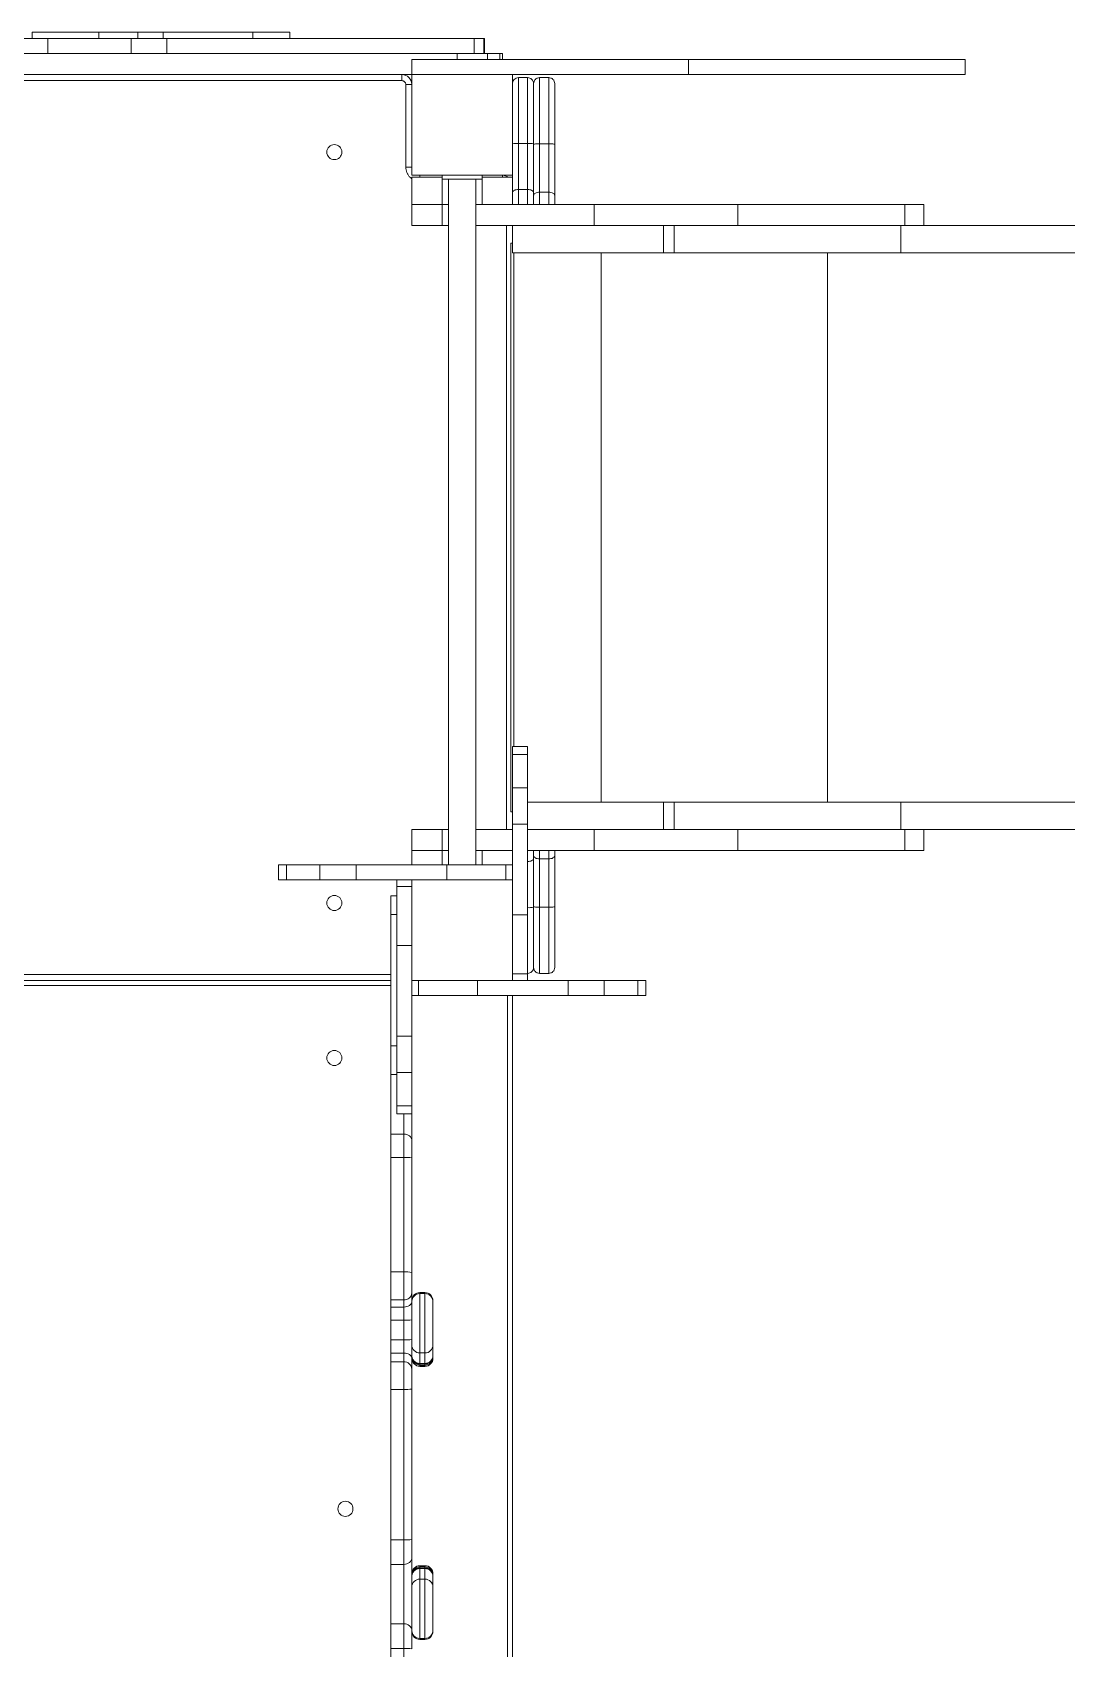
# Model space of a CAD drawing. Header units: millimetres. Extents: x -9110 to 8278, y -6387 to 5914.
# Drawn here: x 3192 to 4219, y 340 to 1946 of the extents above; entities that cross this region are included whole.
import ezdxf

# ---------------------------------------------------------------- set-up
doc = ezdxf.new("R2010")
doc.units = ezdxf.units.MM
doc.layers.add('DIKOM_ОБЪЕКТ', color=7, linetype='Continuous')

msp = doc.modelspace()

# ---------------------------------------------------------------- linework, layer by layer
at = {"layer": 'DIKOM_ОБЪЕКТ', "color": 7, "linetype": 'Continuous', "lineweight": 15}
for p, q in [((3191.62, 1945.969), (3191.62, 1939.968)), ((3257.615, 1945.969), (3191.62, 1945.969)), ((3257.612, 1945.969), (3296.313, 1945.969)), ((3257.615, 1939.968), (3257.615, 1945.969)), ((3321.572, 1945.969), (3296.313, 1945.969)), ((3296.313, 1945.969), (3296.313, 1939.968)), ((3321.572, 1945.969), (3410.909, 1945.969)), ((3321.572, 1939.968), (3321.572, 1945.969)), ((3447.613, 1945.969), (3410.909, 1945.969)), ((3410.909, 1945.969), (3410.909, 1939.968)), ((3447.613, 1939.968), (3447.613, 1945.969)), ((3207.168, 1939.968), (3109.526, 1939.968)), ((3207.168, 1924.968), (3207.168, 1939.968)), ((3207.168, 1939.968), (3289.772, 1939.968)), ((3289.772, 1939.968), (3289.772, 1924.968)), ((3289.772, 1939.968), (3325.225, 1939.968)), ((3325.225, 1939.968), (3325.225, 1924.968)), ((3630.67, 1939.968), (3325.225, 1939.968)), ((3630.67, 1924.968), (3630.67, 1939.968)), ((3640.404, 1939.968), (3630.67, 1939.968)), ((3640.404, 1924.968), (3640.404, 1939.968)), ((3640.868, 1939.968), (3640.404, 1939.968)), ((3640.868, 1924.968), (3640.868, 1939.968)), ((3207.168, 1924.968), (3109.526, 1924.968)), ((3280.036, 1924.968), (3207.168, 1924.968)), ((3613.882, 1924.968), (3280.036, 1924.968)), ((3568.752, 1918.968), (3568.752, 1903.968)), ((3843.752, 1918.968), (3568.752, 1918.968)), ((3644.067, 1924.968), (3613.882, 1924.968)), ((3613.882, 1924.968), (3613.882, 1918.968)), ((3644.067, 1924.968), (3644.067, 1918.968)), ((3656.362, 1924.968), (3644.067, 1924.968)), ((3658.894, 1924.968), (3656.362, 1924.968)), ((3656.362, 1918.968), (3656.362, 1924.968)), ((3658.894, 1918.968), (3658.894, 1924.968)), ((3658.894, 1924.968), (3658.898, 1924.968)), ((3658.898, 1924.968), (3658.898, 1918.968)), ((3843.752, 1903.968), (3843.752, 1918.968)), ((3843.752, 1918.968), (4118.752, 1918.968)), ((4118.752, 1918.968), (4118.752, 1903.968)), ((3558.752, 1897.968), (2878.752, 1897.968)), ((3118.614, 1903.968), (3568.752, 1903.968)), ((3558.752, 1897.968), (3558.752, 1903.968)), ((3668.752, 1903.968), (3568.752, 1903.968)), ((3568.752, 1903.968), (3568.752, 1803.968)), ((3843.752, 1903.968), (3668.752, 1903.968)), ((3668.752, 1803.968), (3668.752, 1903.968)), ((3669.175, 1897.1), (3668.752, 1894.973)), ((3674.752, 1900.973), (3674.752, 1835.629)), ((3683.752, 1900.973), (3674.752, 1900.973)), ((3683.752, 1900.973), (3683.752, 1835.629)), ((3695.752, 1835.306), (3695.752, 1900.973)), ((3695.752, 1900.973), (3704.752, 1900.973)), ((3704.752, 1835.306), (3704.752, 1900.973)), ((4118.752, 1903.968), (3843.752, 1903.968)), ((3562.752, 1811.968), (3562.752, 1893.968)), ((3562.752, 1893.968), (3568.752, 1893.968)), ((3674.752, 1789.803), (3674.752, 1835.629)), ((3674.752, 1835.629), (3683.752, 1835.629)), ((3683.752, 1835.629), (3683.752, 1789.803)), ((3695.752, 1787.189), (3695.752, 1835.306)), ((3695.752, 1835.306), (3704.752, 1835.306)), ((3704.752, 1835.306), (3704.752, 1787.189)), ((3562.752, 1811.968), (3568.752, 1811.968)), ((3568.752, 1803.968), (3668.752, 1803.968)), ((3568.752, 1774.969), (3568.752, 1801.968)), ((3598.752, 1801.968), (3568.752, 1801.968)), ((3576.752, 1801.968), (3576.752, 1803.968)), ((3598.752, 1799.968), (3598.752, 1803.968)), ((3638.752, 1799.968), (3598.752, 1799.968)), ((3598.752, 1774.969), (3598.752, 1799.968)), ((3605.252, 1799.968), (3605.252, 1118.968)), ((3632.252, 1118.968), (3632.252, 1799.968)), ((3638.752, 1799.968), (3638.752, 1803.968)), ((3638.752, 1801.968), (3638.762, 1801.968)), ((3638.762, 1774.969), (3638.762, 1801.968)), ((3668.758, 1801.968), (3638.762, 1801.968)), ((3658.752, 1801.968), (3658.752, 1803.968)), ((3668.752, 1803.968), (3668.752, 1801.968)), ((3668.752, 1803.793), (3668.752, 1802.143)), ((3668.758, 1774.969), (3668.758, 1801.968)), ((3683.752, 1789.803), (3674.752, 1789.803)), ((3674.752, 1789.803), (3674.752, 1774.969)), ((3683.752, 1789.803), (3683.752, 1774.969)), ((3704.752, 1787.189), (3695.752, 1787.189)), ((3695.752, 1774.969), (3695.752, 1787.189)), ((3704.752, 1774.969), (3704.752, 1787.189)), ((3710.752, 1774.969), (3710.752, 1784.041)), ((3598.752, 1774.969), (3568.752, 1774.969)), ((3568.757, 1753.968), (3568.757, 1774.969)), ((3598.752, 1774.969), (3605.252, 1774.969)), ((3598.756, 1753.968), (3598.756, 1774.969)), ((3632.252, 1774.969), (3638.762, 1774.969)), ((3639.168, 1774.969), (3638.762, 1774.969)), ((3749.907, 1774.969), (3638.762, 1774.969)), ((3749.907, 1753.968), (3749.907, 1774.969)), ((3892.659, 1774.969), (3749.907, 1774.969)), ((3892.659, 1753.968), (3892.659, 1774.969)), ((3892.659, 1774.969), (4058.806, 1774.969)), ((4058.806, 1753.968), (4058.806, 1774.969)), ((4077.668, 1774.969), (4058.806, 1774.969)), ((4077.668, 1753.968), (4077.668, 1774.969)), ((3598.756, 1753.968), (3568.757, 1753.968)), ((3605.252, 1753.968), (3598.756, 1753.968)), ((3749.907, 1753.968), (3632.252, 1753.968)), ((3662.752, 1153.968), (3662.752, 1753.968)), ((3668.752, 1736.468), (3668.752, 1753.968)), ((3668.762, 1726.968), (3668.762, 1753.968)), ((3892.659, 1753.968), (3749.907, 1753.968)), ((3818.759, 1726.968), (3818.759, 1753.968)), ((3829.592, 1726.968), (3829.592, 1753.968)), ((3892.659, 1753.968), (4040.106, 1753.968)), ((4040.106, 1753.968), (4054.569, 1753.968)), ((4054.569, 1726.968), (4054.569, 1753.968)), ((4054.569, 1753.968), (5333.103, 1753.968)), ((3667.262, 1736.468), (3667.262, 1171.468)), ((3668.752, 1736.468), (3667.262, 1736.468)), ((3668.762, 1726.968), (3818.759, 1726.968)), ((3670.262, 1726.968), (3670.262, 1236.543)), ((3756.801, 1726.968), (3756.801, 1180.968)), ((3818.759, 1726.968), (3829.592, 1726.968)), ((3829.592, 1726.968), (4054.569, 1726.968)), ((3981.778, 1726.968), (3981.778, 1180.968)), ((4054.569, 1726.968), (5333.103, 1726.968)), ((3683.752, 1236.543), (3668.752, 1236.543)), ((3668.752, 1228.488), (3668.752, 1236.543)), ((3683.752, 1228.488), (3683.752, 1236.543)), ((3668.752, 1228.488), (3683.752, 1228.488)), ((3668.752, 1195.26), (3668.752, 1228.488)), ((3683.752, 1228.488), (3683.752, 1195.26)), ((3683.752, 1195.26), (3668.752, 1195.26)), ((3668.752, 1159.289), (3668.752, 1195.26)), ((3683.752, 1195.26), (3683.752, 1159.289)), ((3683.752, 1180.968), (3818.759, 1180.968)), ((3818.759, 1180.968), (3818.759, 1153.968)), ((3818.759, 1180.968), (3829.592, 1180.968)), ((3829.592, 1180.968), (3829.592, 1153.968)), ((3829.592, 1180.968), (4054.569, 1180.968)), ((4054.569, 1180.968), (4054.569, 1153.968)), ((4054.569, 1180.968), (5333.103, 1180.968)), ((3668.752, 1171.468), (3667.262, 1171.468)), ((3683.752, 1159.289), (3668.752, 1159.289)), ((3668.752, 1069.172), (3668.752, 1159.289)), ((3683.752, 1069.172), (3683.752, 1159.289)), ((3568.757, 1132.968), (3568.757, 1153.968)), ((3598.756, 1153.968), (3568.757, 1153.968)), ((3598.756, 1132.968), (3598.756, 1153.968)), ((3605.252, 1153.968), (3598.756, 1153.968)), ((3668.752, 1153.968), (3632.252, 1153.968)), ((3749.907, 1153.968), (3683.752, 1153.968)), ((3749.907, 1132.968), (3749.907, 1153.968)), ((3892.659, 1153.968), (3749.907, 1153.968)), ((3892.659, 1132.968), (3892.659, 1153.968)), ((3892.659, 1153.968), (4040.106, 1153.968)), ((4040.106, 1153.968), (4054.569, 1153.968)), ((4054.569, 1153.968), (5333.103, 1153.968)), ((4058.806, 1132.968), (4058.806, 1153.968)), ((4077.668, 1132.968), (4077.668, 1153.968)), ((3568.752, 1118.968), (3568.752, 1132.968)), ((3598.752, 1132.968), (3568.752, 1132.968)), ((3598.752, 1132.968), (3605.252, 1132.968)), ((3598.752, 1118.968), (3598.752, 1132.968)), ((3632.252, 1132.968), (3638.762, 1132.968)), ((3639.168, 1132.968), (3638.762, 1132.968)), ((3668.752, 1132.968), (3638.762, 1132.968)), ((3638.762, 1118.968), (3638.762, 1132.968)), ((3749.907, 1132.968), (3683.752, 1132.968)), ((3689.752, 1132.968), (3689.752, 1125.078)), ((3695.752, 1132.968), (3695.752, 1124.747)), ((3695.752, 1124.747), (3704.752, 1124.747)), ((3695.752, 1076.631), (3695.752, 1124.747)), ((3704.752, 1132.968), (3704.752, 1124.747)), ((3704.752, 1124.747), (3704.752, 1076.631)), ((3710.752, 1132.968), (3710.752, 1127.895)), ((3892.659, 1132.968), (3749.907, 1132.968)), ((3892.659, 1132.968), (4058.806, 1132.968)), ((4077.668, 1132.968), (4058.806, 1132.968)), ((3436.177, 1118.968), (3436.177, 1103.968)), ((3444.233, 1118.968), (3436.177, 1118.968)), ((3444.233, 1103.968), (3444.233, 1118.968)), ((3444.233, 1118.968), (3477.461, 1118.968)), ((3477.461, 1118.968), (3477.461, 1103.968)), ((3477.461, 1118.968), (3513.432, 1118.968)), ((3513.432, 1118.968), (3513.432, 1103.968)), ((3603.548, 1118.968), (3513.432, 1118.968)), ((3603.548, 1103.968), (3603.548, 1118.968)), ((3603.548, 1118.968), (3662.229, 1118.968)), ((3662.229, 1118.968), (3662.229, 1103.968)), ((3668.752, 1118.968), (3662.229, 1118.968)), ((3444.233, 1103.968), (3436.177, 1103.968)), ((3477.461, 1103.968), (3444.233, 1103.968)), ((3513.432, 1103.968), (3477.461, 1103.968)), ((3603.548, 1103.968), (3513.432, 1103.968)), ((3553.752, 1103.968), (3553.752, 1097.446)), ((3553.752, 1097.446), (3568.752, 1097.446)), ((3553.752, 1038.765), (3553.752, 1097.446)), ((3568.752, 1103.968), (3568.752, 1097.446)), ((3568.752, 1097.446), (3568.752, 1038.765)), ((3662.229, 1103.968), (3603.548, 1103.968)), ((3668.752, 1103.968), (3662.229, 1103.968)), ((3553.752, 1087.968), (3547.752, 1087.968)), ((3547.752, 1087.968), (3547.752, 1069.506)), ((3704.752, 1076.631), (3695.752, 1076.631)), ((3695.752, 1076.631), (3695.752, 1010.964)), ((3704.752, 1076.631), (3704.752, 1010.964)), ((3547.752, 1069.506), (3547.752, 939.121)), ((3547.752, 1069.506), (3553.752, 1069.506)), ((3668.752, 1069.172), (3683.752, 1069.172)), ((3668.752, 1010.491), (3668.752, 1069.172)), ((3683.752, 1069.172), (3683.752, 1010.491)), ((3568.752, 1038.765), (3553.752, 1038.765)), ((3553.752, 1038.765), (3553.752, 948.648)), ((3568.752, 1038.765), (3568.752, 948.648)), ((2938.752, 1009.968), (3547.752, 1009.968)), ((3547.752, 1003.968), (2938.752, 1003.968)), ((2938.752, 998.968), (3547.752, 998.968)), ((3568.752, 1003.968), (3575.275, 1003.968)), ((3575.275, 988.968), (3575.275, 1003.968)), ((3575.275, 1003.968), (3633.956, 1003.968)), ((3633.956, 1003.968), (3633.956, 988.968)), ((3633.956, 1003.968), (3724.072, 1003.968)), ((3683.752, 1010.491), (3668.752, 1010.491)), ((3668.752, 1003.968), (3668.752, 1010.491)), ((3683.752, 1003.968), (3683.752, 1010.491)), ((3704.752, 1010.964), (3695.752, 1010.964)), ((3724.072, 988.968), (3724.072, 1003.968)), ((3724.072, 1003.968), (3760.044, 1003.968)), ((3760.044, 988.968), (3760.044, 1003.968)), ((3760.044, 1003.968), (3793.271, 1003.968)), ((3793.271, 1003.968), (3793.271, 988.968)), ((3793.271, 1003.968), (3801.327, 1003.968)), ((3801.327, 988.968), (3801.327, 1003.968)), ((3568.752, 988.968), (3575.275, 988.968)), ((3633.956, 988.968), (3575.275, 988.968)), ((3633.956, 988.968), (3724.072, 988.968)), ((3663.752, 988.968), (3663.752, -481.032)), ((3668.752, -481.032), (3668.752, 988.968)), ((3760.044, 988.968), (3724.072, 988.968)), ((3793.271, 988.968), (3760.044, 988.968)), ((3793.271, 988.968), (3801.327, 988.968)), ((3553.752, 948.648), (3568.752, 948.648)), ((3553.752, 912.677), (3553.752, 948.648)), ((3568.752, 948.648), (3568.752, 912.677)), ((3547.752, 939.121), (3547.752, 910.671)), ((3553.752, 939.121), (3547.752, 939.121)), ((3547.752, 910.671), (3547.752, 851.366)), ((3547.752, 910.671), (3553.752, 910.671)), ((3553.752, 912.677), (3568.752, 912.677)), ((3553.752, 879.449), (3553.752, 912.677)), ((3568.752, 912.677), (3568.752, 879.449)), ((3568.752, 879.449), (3553.752, 879.449)), ((3553.752, 879.449), (3553.752, 871.394)), ((3553.752, 871.394), (3568.752, 871.394)), ((3560.752, 871.394), (3560.752, 851.366)), ((3568.752, 879.449), (3568.752, 871.394)), ((3560.752, 851.366), (3547.752, 851.366)), ((3547.752, 851.366), (3547.752, 828.179)), ((3560.752, 828.179), (3560.752, 851.366)), ((3547.752, 828.179), (3560.752, 828.179)), ((3547.752, 828.179), (3547.752, 714.365)), ((3560.752, 828.179), (3560.752, 714.365)), ((3568.752, 713.964), (3568.752, 827.779)), ((3560.752, 714.365), (3547.752, 714.365)), ((3547.752, 714.365), (3547.752, 686.549)), ((3560.752, 686.549), (3560.752, 714.365)), ((3581.752, 693.895), (3576.752, 693.895)), ((3576.752, 693.895), (3576.752, 692.803)), ((3581.752, 692.846), (3576.752, 692.846)), ((3576.752, 692.846), (3576.752, 633.864)), ((3581.752, 693.895), (3581.752, 692.803)), ((3581.752, 692.846), (3581.752, 633.864)), ((3547.752, 686.549), (3560.752, 686.549)), ((3547.752, 686.549), (3547.752, 679.461)), ((3547.752, 679.461), (3560.752, 679.461)), ((3547.752, 679.461), (3547.752, 666.528)), ((3560.752, 686.549), (3560.752, 679.461)), ((3560.752, 679.461), (3560.752, 666.528)), ((3568.752, 685.033), (3568.752, 685.094)), ((3589.752, 685.008), (3589.752, 685.094)), ((3547.752, 666.528), (3560.752, 666.528)), ((3547.752, 666.528), (3547.752, 646.924)), ((3560.752, 666.528), (3560.752, 646.924)), ((3568.752, 647.148), (3568.752, 666.752)), ((3547.752, 646.924), (3560.752, 646.924)), ((3547.752, 646.924), (3547.752, 633.719)), ((3560.752, 646.924), (3560.752, 633.719)), ((3547.752, 633.719), (3560.752, 633.719)), ((3547.752, 633.719), (3547.752, 624.98)), ((3560.752, 633.719), (3560.752, 624.98)), ((3576.752, 633.864), (3581.752, 633.864)), ((3576.752, 623.417), (3576.752, 633.864)), ((3581.752, 633.864), (3581.752, 623.417)), ((3589.752, 631.412), (3589.752, 641.859)), ((3589.752, 630.645), (3589.752, 631.062)), ((3589.752, 629.762), (3589.752, 630.645)), ((3589.752, 628.598), (3589.752, 629.762)), ((3560.752, 624.98), (3547.752, 624.98)), ((3547.752, 624.98), (3547.752, 597.663)), ((3560.752, 597.663), (3560.752, 624.98)), ((3581.752, 623.417), (3576.752, 623.417)), ((3576.752, 623.417), (3576.752, 623.398)), ((3576.752, 623.398), (3581.752, 623.398)), ((3576.752, 622.971), (3576.752, 623.398)), ((3581.752, 622.971), (3576.752, 622.971)), ((3576.752, 622.971), (3576.752, 621.767)), ((3576.752, 621.767), (3581.752, 621.767)), ((3576.752, 620.603), (3576.752, 621.767)), ((3581.752, 620.603), (3576.752, 620.603)), ((3576.752, 620.603), (3576.752, 620.582)), ((3576.752, 620.582), (3581.752, 620.582)), ((3581.752, 623.417), (3581.752, 623.398)), ((3581.752, 623.398), (3581.752, 622.971)), ((3581.752, 622.971), (3581.752, 621.767)), ((3581.752, 621.767), (3581.752, 620.603)), ((3581.752, 620.603), (3581.752, 620.582)), ((3547.752, 597.663), (3560.752, 597.663)), ((3547.752, 597.663), (3547.752, 448.284)), ((3560.752, 597.663), (3560.752, 448.284)), ((3568.752, 448.513), (3568.752, 597.892)), ((3560.752, 448.284), (3547.752, 448.284)), ((3547.752, 448.284), (3547.752, 423.836)), ((3560.752, 423.836), (3560.752, 448.284)), ((3547.752, 423.836), (3560.752, 423.836)), ((3547.752, 423.836), (3547.752, 364.785)), ((3560.752, 423.836), (3560.752, 364.785)), ((3581.752, 422.52), (3576.752, 422.52)), ((3576.752, 422.5), (3576.752, 422.52)), ((3576.752, 421.335), (3576.752, 422.5)), ((3576.752, 422.5), (3581.752, 422.5)), ((3576.752, 420.132), (3576.752, 421.335)), ((3581.752, 421.335), (3576.752, 421.335)), ((3576.752, 420.132), (3581.752, 420.132)), ((3576.752, 419.704), (3576.752, 420.132)), ((3581.752, 419.704), (3576.752, 419.704)), ((3576.752, 419.686), (3576.752, 419.704)), ((3576.752, 409.238), (3576.752, 419.686)), ((3576.752, 419.686), (3581.752, 419.686)), ((3581.752, 422.5), (3581.752, 422.52)), ((3581.752, 422.5), (3581.752, 421.335)), ((3581.752, 420.132), (3581.752, 421.335)), ((3581.752, 420.132), (3581.752, 419.704)), ((3581.752, 419.686), (3581.752, 419.704)), ((3581.752, 419.686), (3581.752, 409.238)), ((3581.752, 409.238), (3576.752, 409.238)), ((3576.752, 350.256), (3576.752, 409.238)), ((3581.752, 350.256), (3581.752, 409.238)), ((3589.752, 414.505), (3589.752, 413.34)), ((3589.752, 413.34), (3589.752, 412.458)), ((3589.752, 412.458), (3589.752, 411.973)), ((3589.752, 411.691), (3589.752, 401.243)), ((3560.752, 364.785), (3547.752, 364.785)), ((3547.752, 364.785), (3547.752, 340.289)), ((3560.752, 340.289), (3560.752, 364.785)), ((3589.752, 358.12), (3589.752, 358.008)), ((3589.752, 357.252), (3589.752, 357.242)), ((3547.752, 340.289), (3560.752, 340.289)), ((3547.752, 340.289), (3547.752, 180.913)), ((3560.752, 340.289), (3560.752, 180.913)), ((3576.752, 349.207), (3576.752, 350.3)), ((3576.752, 350.256), (3581.752, 350.256)), ((3576.752, 349.207), (3581.752, 349.207)), ((3581.752, 349.207), (3581.752, 350.3))]:
    msp.add_line(p, q, dxfattribs=at)
at = {"layer": 'DIKOM_ОБЪЕКТ', "color": 7, "linetype": 'Continuous', "lineweight": 15, "flags": 128}
for points in [[(3689.752, 1784.041), (3689.867, 1784.655), (3690.209, 1785.246), (3690.763, 1785.79), (3691.509, 1786.267), (3692.419, 1786.659), (3693.456, 1786.95), (3694.581, 1787.129), (3695.752, 1787.189)], [(3704.752, 1787.189), (3705.923, 1787.129), (3707.048, 1786.95), (3708.085, 1786.659), (3708.995, 1786.267), (3709.741, 1785.79), (3710.295, 1785.246), (3710.637, 1784.655), (3710.752, 1784.041)], [(3695.752, 1124.747), (3694.581, 1124.807), (3693.456, 1124.986), (3692.419, 1125.277), (3691.509, 1125.669), (3690.763, 1126.146), (3690.209, 1126.69), (3689.867, 1127.281), (3689.752, 1127.895)], [(3710.752, 1127.895), (3710.637, 1127.281), (3710.295, 1126.69), (3709.741, 1126.146), (3708.995, 1125.669), (3708.085, 1125.277), (3707.048, 1124.986), (3705.923, 1124.807), (3704.752, 1124.747)], [(3568.752, 844.782), (3568.598, 846.067), (3568.143, 847.302), (3567.404, 848.44), (3566.409, 849.438), (3565.197, 850.256), (3563.814, 850.865), (3562.313, 851.239), (3560.752, 851.366)], [(3568.752, 684.858), (3568.598, 683.805), (3568.143, 682.793), (3567.404, 681.86), (3566.409, 681.042), (3565.197, 680.371), (3563.814, 679.872), (3562.313, 679.565), (3560.752, 679.461)], [(3568.752, 628.661), (3568.598, 629.647), (3568.143, 630.596), (3567.404, 631.471), (3566.409, 632.237), (3565.197, 632.866), (3563.814, 633.334), (3562.313, 633.622), (3560.752, 633.719)], [(3568.752, 430.585), (3568.598, 429.268), (3568.143, 428.002), (3567.404, 426.836), (3566.409, 425.813), (3565.197, 424.974), (3563.814, 424.35), (3562.313, 423.966), (3560.752, 423.836)], [(3568.752, 358.036), (3568.598, 359.353), (3568.143, 360.619), (3567.404, 361.786), (3566.409, 362.809), (3565.197, 363.648), (3563.814, 364.272), (3562.313, 364.656), (3560.752, 364.785)]]:
    msp.add_lwpolyline(points, dxfattribs=at)
at = {"layer": 'DIKOM_ОБЪЕКТ', "color": 7, "linetype": 'Continuous', "lineweight": 15}
for centre in [(3491.752, 1826.968), (3491.752, 1080.968), (3491.752, 926.968), (3502.752, 478.968)]:
    msp.add_circle(centre, 7.5, dxfattribs=at)
for centre, radius, start, end in [((3558.752, 1893.968), 10, 0, 90), ((3674.752, 1894.973), 6, 90, 180), ((3673.259, 1812.772), 22.905, 86.262969, 101.348256), ((3685.245, 1812.771), 22.906, 78.65209, 93.736685), ((3658.752, 1793.968), 10, 53.130102, 90), ((3685.245, 1099.15), 22.893, 266.259912, 281.35358), ((3683.752, 1016.964), 6, 270, 0.000012), ((3562.746, 787.936), 40.293, 81.428431, 92.837306), ((3562.746, 674.121), 40.293, 81.428431, 92.837306), ((3561.213, 694.091), 7.557, 266.498981, 356.009692), ((3576.752, 685.895), 8, 90, 180), ((3576.752, 684.846), 8, 90, 180), ((3576.427, 685.03), 7.676, 120.236769, 179.51936), ((3581.752, 685.895), 8, 0, 90), ((3581.752, 684.846), 8, 0, 90), ((3582.077, 685.03), 7.676, 0.48064, 59.763231), ((3562.75, 738.222), 71.722, 268.403762, 274.800463), ((3562.75, 718.618), 71.722, 268.403762, 274.800463), ((3576.75, 641.862), 7.998, 180.019394, 270.015621), ((3576.75, 631.414), 7.998, 180.018181, 270.016834), ((3576.752, 631.398), 8, 180, 270), ((3576.593, 630.812), 7.842, 181.217528, 271.163988), ((3576.75, 628.6), 7.998, 180.018181, 270.016834), ((3576.752, 628.582), 8, 180, 270), ((3576.75, 629.766), 7.998, 190.063018, 270.015083), ((3581.754, 641.862), 7.998, 269.983166, 359.981819), ((3581.755, 631.414), 7.997, 269.981953, 359.983032), ((3581.752, 631.398), 8, 270, 0), ((3581.911, 630.811), 7.842, 268.834787, 358.783697), ((3581.755, 629.765), 7.997, 269.981953, 359.983032), ((3581.755, 628.6), 7.997, 269.981953, 359.983032), ((3581.752, 628.582), 8, 270, 0), ((3561.196, 617.421), 7.573, 3.814491, 93.362975), ((3562.751, 667.715), 70.08, 268.365373, 274.912217), ((3562.751, 518.351), 70.095, 268.366058, 274.911532), ((3576.752, 414.52), 8, 90, 180), ((3576.75, 414.503), 7.998, 89.982923, 179.981635), ((3576.75, 413.338), 7.998, 89.983595, 179.98139), ((3576.592, 412.291), 7.842, 88.834259, 178.784225), ((3576.752, 411.704), 8, 90, 180), ((3576.75, 411.688), 7.998, 89.983772, 179.981212), ((3581.752, 414.52), 8, 0, 90), ((3581.755, 414.503), 7.997, 0.017152, 90.01829), ((3581.754, 413.338), 7.998, 0.017397, 90.017618), ((3581.912, 412.292), 7.842, 1.214551, 91.166965), ((3581.752, 411.704), 8, 0, 90), ((3581.754, 411.689), 7.998, 0.017575, 90.017441), ((3576.75, 401.241), 7.998, 89.982923, 179.982062), ((3581.755, 401.241), 7.997, 0.016725, 90.01829), ((3576.752, 358.256), 8, 180, 270), ((3576.425, 358.072), 7.674, 180.473636, 239.770686), ((3576.752, 357.207), 8, 180, 270), ((3581.752, 358.256), 8, 270, 0), ((3581.752, 357.207), 8, 270, 0), ((3582.079, 358.072), 7.674, 300.229314, 359.526364), ((3562.751, 266.321), 73.995, 85.347847, 91.547744)]:
    msp.add_arc(centre, radius, start, end, dxfattribs=at)
for points, knots in [([(3562.752, 1893.968), (3562.699, 1894.472), (3562.616, 1895.246), (3562.118, 1896.177), (3561.601, 1896.818), (3560.96, 1897.334), (3560.029, 1897.833), (3559.255, 1897.915), (3558.752, 1897.968)], [0, 0, 0, 0, 0.23943663, 0.36834324, 0.49999065, 0.63163805, 0.76054466, 1, 1, 1, 1]), ([(3689.752, 1894.973), (3689.662, 1895.759), (3689.481, 1897.332), (3688.094, 1899.315), (3686.111, 1900.702), (3684.538, 1900.883), (3683.752, 1900.973)], [0, 0, 0, 0, 0.2499902, 0.50000153, 0.75000228, 1, 1, 1, 1]), ([(3689.752, 1894.962), (3689.841, 1895.748), (3690.02, 1897.317), (3691.187, 1898.998), (3692.409, 1899.999), (3693.803, 1900.76), (3694.977, 1900.888), (3695.752, 1900.973)], [0, 0, 0, 0, 0.25028221, 0.49963794, 0.62818625, 0.75459464, 1, 1, 1, 1]), ([(3689.752, 1894.973), (3689.752, 1894.925), (3689.752, 1894.83), (3689.752, 1894.042), (3689.752, 1892.758), (3689.752, 1890.668), (3689.752, 1887.558), (3689.752, 1883.16), (3689.752, 1877.842), (3689.752, 1871.723), (3689.752, 1864.953), (3689.752, 1857.747), (3689.752, 1850.296), (3689.752, 1842.787), (3689.752, 1837.725), (3689.752, 1835.23)], [0, 0, 0, 0, 0.05861541, 0.1172336, 0.17906433, 0.24090104, 0.3264194, 0.41285756, 0.50003193, 0.58720251, 0.67364137, 0.75916381, 0.84155613, 0.92188556, 1, 1, 1, 1]), ([(3704.752, 1900.973), (3705.527, 1900.888), (3706.701, 1900.76), (3708.095, 1899.999), (3709.317, 1898.999), (3710.484, 1897.317), (3710.663, 1895.748), (3710.752, 1894.962)], [0, 0, 0, 0, 0.24540407, 0.37181181, 0.50036923, 0.74971665, 1, 1, 1, 1]), ([(3710.752, 1834.539), (3710.752, 1836.884), (3710.752, 1841.614), (3710.752, 1848.537), (3710.752, 1855.329), (3710.752, 1861.878), (3710.752, 1868.084), (3710.752, 1873.83), (3710.752, 1879.035), (3710.752, 1883.627), (3710.752, 1887.545), (3710.752, 1890.747), (3710.752, 1893.287), (3710.752, 1894.407), (3710.752, 1894.962)], [0, 0, 0, 0, 0.08015805, 0.16168803, 0.24449691, 0.32916153, 0.41436567, 0.49999986, 0.5856298, 0.67083391, 0.75550375, 0.83830745, 0.91983891, 1, 1, 1, 1]), ([(3689.752, 1834.539), (3689.752, 1836.884), (3689.752, 1841.614), (3689.752, 1848.537), (3689.752, 1855.329), (3689.752, 1861.878), (3689.752, 1868.084), (3689.752, 1873.83), (3689.752, 1879.035), (3689.752, 1883.627), (3689.752, 1887.546), (3689.752, 1890.744), (3689.752, 1893.181), (3689.752, 1894.229), (3689.752, 1894.71)], [0, 0, 0, 0, 0.0810671, 0.16352168, 0.24726968, 0.33289445, 0.41906486, 0.50567021, 0.59227125, 0.67844163, 0.76407168, 0.84781444, 0.93027052, 1, 1, 1, 1]), ([(3689.752, 1834.539), (3689.842, 1834.64), (3690.021, 1834.843), (3691.193, 1835.057), (3692.419, 1835.184), (3693.814, 1835.28), (3694.982, 1835.295), (3695.752, 1835.306)], [0, 0, 0, 0, 0.25027177, 0.49960875, 0.62899409, 0.75569842, 1, 1, 1, 1]), ([(3689.752, 1835.23), (3689.752, 1832.403), (3689.752, 1826.738), (3689.752, 1818.339), (3689.752, 1810.071), (3689.752, 1802.02), (3689.752, 1794.226), (3689.752, 1789.31), (3689.752, 1786.857)], [0, 0, 0, 0, 0.16603037, 0.33273969, 0.49999882, 0.66725296, 0.8339643, 1, 1, 1, 1]), ([(3704.752, 1835.306), (3705.522, 1835.295), (3706.69, 1835.28), (3708.085, 1835.184), (3709.311, 1835.057), (3710.483, 1834.843), (3710.662, 1834.64), (3710.752, 1834.539)], [0, 0, 0, 0, 0.2442996, 0.37099997, 0.50038825, 0.74973025, 1, 1, 1, 1]), ([(3710.752, 1784.041), (3710.752, 1786.6), (3710.752, 1791.73), (3710.752, 1799.864), (3710.752, 1808.267), (3710.752, 1816.899), (3710.752, 1825.669), (3710.752, 1831.586), (3710.752, 1834.539)], [0, 0, 0, 0, 0.16603392, 0.3327414, 0.5000021, 0.66724674, 0.83396268, 1, 1, 1, 1]), ([(3568.752, 1800.526), (3568.097, 1801.016), (3566.669, 1802.084), (3564.967, 1804.245), (3563.668, 1806.744), (3562.891, 1809.356), (3562.798, 1811.115), (3562.752, 1811.968)], [0, 0, 0, 0, 0.18228824, 0.39712438, 0.6074771, 0.80944754, 1, 1, 1, 1]), ([(3674.752, 1789.803), (3673.986, 1789.763), (3672.82, 1789.701), (3671.425, 1789.33), (3670.196, 1788.84), (3669.022, 1788.012), (3668.842, 1787.242), (3668.752, 1786.857)], [0, 0, 0, 0, 0.24332485, 0.37028749, 0.50042047, 0.74977649, 1, 1, 1, 1]), ([(3683.752, 1789.803), (3684.512, 1789.764), (3685.674, 1789.703), (3687.069, 1789.334), (3688.312, 1788.842), (3689.156, 1788.216), (3689.663, 1787.485), (3689.718, 1787.099), (3689.752, 1786.857)], [0, 0, 0, 0, 0.24116234, 0.36845085, 0.49984727, 0.74889449, 0.842813, 1, 1, 1, 1]), ([(3689.752, 1786.857), (3689.752, 1783.242), (3689.752, 1779.351), (3689.752, 1775.259), (3689.752, 1774.969)], [0, 0, 0, 0, 0.92905299, 1, 1, 1, 1]), ([(3689.752, 1125.078), (3689.718, 1124.836), (3689.663, 1124.449), (3689.156, 1123.719), (3688.312, 1123.093), (3687.069, 1122.601), (3685.674, 1122.232), (3684.512, 1122.171), (3683.752, 1122.131)], [0, 0, 0, 0, 0.1571653, 0.25106882, 0.50013083, 0.63153489, 0.75882362, 1, 1, 1, 1]), ([(3689.752, 1125.078), (3689.752, 1122.625), (3689.752, 1117.709), (3689.752, 1109.915), (3689.752, 1101.865), (3689.752, 1093.596), (3689.752, 1085.197), (3689.752, 1079.532), (3689.752, 1076.706)], [0, 0, 0, 0, 0.16603075, 0.33273931, 0.49999842, 0.66724919, 0.83396438, 1, 1, 1, 1]), ([(3710.752, 1127.895), (3710.752, 1125.336), (3710.752, 1120.207), (3710.752, 1112.072), (3710.752, 1103.669), (3710.752, 1095.037), (3710.752, 1086.267), (3710.752, 1080.35), (3710.752, 1077.398)], [0, 0, 0, 0, 0.16603303, 0.33274341, 0.50000103, 0.66724836, 0.83396249, 1, 1, 1, 1]), ([(3695.752, 1076.631), (3694.982, 1076.641), (3693.814, 1076.657), (3692.419, 1076.752), (3691.193, 1076.879), (3690.021, 1077.093), (3689.842, 1077.296), (3689.752, 1077.398)], [0, 0, 0, 0, 0.24430204, 0.37100569, 0.50039214, 0.74973585, 1, 1, 1, 1]), ([(3689.752, 1077.398), (3689.752, 1075.053), (3689.752, 1070.323), (3689.752, 1063.4), (3689.752, 1056.607), (3689.752, 1050.058), (3689.752, 1043.852), (3689.752, 1038.107), (3689.752, 1032.902), (3689.752, 1028.31), (3689.752, 1024.392), (3689.752, 1021.19), (3689.752, 1018.651), (3689.752, 1017.53), (3689.752, 1016.975)], [0, 0, 0, 0, 0.08015967, 0.16168758, 0.24449675, 0.32916204, 0.4143659, 0.50000055, 0.58562968, 0.670833, 0.75550468, 0.83830726, 0.91983889, 1, 1, 1, 1]), ([(3689.752, 1076.706), (3689.752, 1074.833), (3689.752, 1071.086), (3689.752, 1065.451), (3689.752, 1059.839), (3689.752, 1053.607), (3689.752, 1046.983), (3689.752, 1040.212), (3689.752, 1034.094), (3689.752, 1028.776), (3689.752, 1024.379), (3689.752, 1020.991), (3689.752, 1018.644), (3689.752, 1017.222), (3689.752, 1017.049), (3689.752, 1016.964)], [0, 0, 0, 0, 0.0586149, 0.11723325, 0.17906407, 0.24090064, 0.32641871, 0.41285728, 0.50003214, 0.58720193, 0.67363996, 0.75916287, 0.84155619, 0.92188545, 1, 1, 1, 1]), ([(3710.752, 1077.398), (3710.662, 1077.296), (3710.483, 1077.093), (3709.311, 1076.879), (3708.085, 1076.752), (3706.69, 1076.657), (3705.522, 1076.641), (3704.752, 1076.631)], [0, 0, 0, 0, 0.25026238, 0.49961139, 0.62899692, 0.75569969, 1, 1, 1, 1]), ([(3710.752, 1077.398), (3710.752, 1075.053), (3710.752, 1070.323), (3710.752, 1063.4), (3710.752, 1056.607), (3710.752, 1050.058), (3710.752, 1043.852), (3710.752, 1038.107), (3710.752, 1032.902), (3710.752, 1028.31), (3710.752, 1024.392), (3710.752, 1021.19), (3710.752, 1018.651), (3710.752, 1017.53), (3710.752, 1016.975)], [0, 0, 0, 0, 0.08015967, 0.16168758, 0.24449675, 0.32916204, 0.4143659, 0.50000055, 0.58562968, 0.670833, 0.75550468, 0.83830726, 0.91983889, 1, 1, 1, 1]), ([(3695.752, 1010.964), (3694.977, 1011.049), (3693.803, 1011.177), (3692.409, 1011.939), (3691.187, 1012.939), (3690.02, 1014.621), (3689.841, 1016.189), (3689.752, 1016.975)], [0, 0, 0, 0, 0.24540806, 0.37180632, 0.50035737, 0.74971573, 1, 1, 1, 1]), ([(3710.752, 1016.975), (3710.663, 1016.189), (3710.484, 1014.621), (3709.317, 1012.939), (3708.095, 1011.939), (3706.701, 1011.177), (3705.527, 1011.049), (3704.752, 1010.964)], [0, 0, 0, 0, 0.25028507, 0.49963476, 0.62818496, 0.75459357, 1, 1, 1, 1]), ([(3568.752, 844.782), (3568.752, 845.835), (3568.752, 847.967), (3568.752, 851.846), (3568.752, 856.206), (3568.752, 861.013), (3568.752, 865.999), (3568.752, 869.452), (3568.752, 871.106)], [0, 0, 0, 0, 0.16310368, 0.33018188, 0.50002105, 0.67127628, 0.84253029, 1, 1, 1, 1]), ([(3568.752, 827.779), (3568.752, 829.43), (3568.752, 832.777), (3568.752, 837.47), (3568.752, 841.66), (3568.752, 843.751), (3568.752, 844.782)], [0, 0, 0, 0, 0.24668872, 0.50000015, 0.75331284, 1, 1, 1, 1]), ([(3568.752, 693.566), (3568.752, 694.076), (3568.752, 695.111), (3568.752, 697.117), (3568.752, 699.451), (3568.752, 702.088), (3568.752, 704.945), (3568.752, 707.933), (3568.752, 710.959), (3568.752, 712.972), (3568.752, 713.964)], [0, 0, 0, 0, 0.12070376, 0.24501452, 0.37185154, 0.50000069, 0.62814509, 0.75498693, 0.87929925, 1, 1, 1, 1]), ([(3568.752, 684.858), (3568.752, 686.538), (3568.752, 689.898), (3568.752, 692.343), (3568.752, 693.566)], [0, 0, 0, 0, 0.50000241, 1, 1, 1, 1]), ([(3568.752, 666.752), (3568.752, 668.399), (3568.752, 671.718), (3568.752, 676.513), (3568.752, 681.015), (3568.752, 683.584), (3568.752, 684.858)], [0, 0, 0, 0, 0.24800865, 0.49999747, 0.75199215, 1, 1, 1, 1]), ([(3589.752, 685.183), (3589.752, 685.44), (3589.752, 685.704), (3589.752, 685.745), (3589.752, 685.746)], [0, 0, 0, 0, 0.97467583, 1, 1, 1, 1]), ([(3589.752, 641.859), (3589.752, 641.975), (3589.752, 642.213), (3589.752, 643.548), (3589.752, 645.665), (3589.752, 648.579), (3589.752, 651.534), (3589.752, 654.113), (3589.752, 656.737), (3589.752, 660.078), (3589.752, 664.101), (3589.752, 668.098), (3589.752, 672.062), (3589.752, 675.844), (3589.752, 679.183), (3589.752, 681.415), (3589.752, 682.805), (3589.752, 683.882), (3589.752, 684.714), (3589.752, 684.768), (3589.752, 684.791)], [0, 0, 0, 0, 0.05890056, 0.12133009, 0.18635727, 0.25276227, 0.31916823, 0.35171789, 0.3842777, 0.44670732, 0.50560927, 0.56451138, 0.6269409, 0.69196652, 0.75837404, 0.82477893, 0.85732786, 0.88988699, 0.95231704, 1, 1, 1, 1]), ([(3568.752, 628.661), (3568.752, 629.992), (3568.752, 632.675), (3568.752, 637.295), (3568.752, 642.167), (3568.752, 645.497), (3568.752, 647.148)], [0, 0, 0, 0, 0.24800229, 0.50000047, 0.75199509, 1, 1, 1, 1]), ([(3568.752, 617.925), (3568.752, 618.88), (3568.752, 620.792), (3568.752, 624.412), (3568.752, 627.245), (3568.752, 628.661)], [0, 0, 0, 0, 0.33321314, 0.66679019, 1, 1, 1, 1]), ([(3568.752, 597.892), (3568.752, 598.874), (3568.752, 600.868), (3568.752, 603.854), (3568.752, 606.794), (3568.752, 609.598), (3568.752, 612.182), (3568.752, 614.463), (3568.752, 616.421), (3568.752, 617.428), (3568.752, 617.925)], [0, 0, 0, 0, 0.12078267, 0.24511286, 0.37191768, 0.50000001, 0.62807548, 0.75488386, 0.8792094, 1, 1, 1, 1]), ([(3568.752, 430.585), (3568.752, 431.634), (3568.752, 433.765), (3568.752, 438.186), (3568.752, 443.187), (3568.752, 446.755), (3568.752, 448.513)], [0, 0, 0, 0, 0.24624172, 0.4999996, 0.75375043, 1, 1, 1, 1]), ([(3568.752, 358.036), (3568.752, 359.027), (3568.752, 361.033), (3568.752, 364.731), (3568.752, 368.918), (3568.752, 373.564), (3568.752, 378.545), (3568.752, 383.741), (3568.752, 389.02), (3568.752, 394.309), (3568.752, 399.597), (3568.752, 404.877), (3568.752, 410.073), (3568.752, 415.055), (3568.752, 419.701), (3568.752, 423.889), (3568.752, 427.587), (3568.752, 429.593), (3568.752, 430.585)], [0, 0, 0, 0, 0.06077339, 0.12300231, 0.18624296, 0.24999943, 0.31375668, 0.3769974, 0.43922644, 0.49999934, 0.56077294, 0.62300198, 0.68624178, 0.74999871, 0.81375657, 0.876996, 0.939225, 1, 1, 1, 1]), ([(3589.752, 401.243), (3589.752, 401.128), (3589.752, 400.89), (3589.752, 399.555), (3589.752, 397.438), (3589.752, 394.524), (3589.752, 391.569), (3589.752, 388.99), (3589.752, 386.366), (3589.752, 383.024), (3589.752, 379.002), (3589.752, 375.005), (3589.752, 371.04), (3589.752, 367.259), (3589.752, 363.92), (3589.752, 361.688), (3589.752, 360.298), (3589.752, 359.22), (3589.752, 358.388), (3589.752, 358.335), (3589.752, 358.312)], [0, 0, 0, 0, 0.05890383, 0.1213329, 0.18635766, 0.25276399, 0.31917048, 0.35172004, 0.38427894, 0.44670925, 0.50561103, 0.56451208, 0.62694228, 0.69196947, 0.75837446, 0.8247797, 0.85732853, 0.88988757, 0.95231723, 1, 1, 1, 1]), ([(3568.752, 340.072), (3568.752, 341.833), (3568.752, 345.409), (3568.752, 350.421), (3568.752, 354.851), (3568.752, 356.985), (3568.752, 358.036)], [0, 0, 0, 0, 0.24623674, 0.50000055, 0.75376848, 1, 1, 1, 1])]:
    msp.add_open_spline(points, degree=3, knots=knots, dxfattribs=at)

doc.saveas('drawing.dxf')
